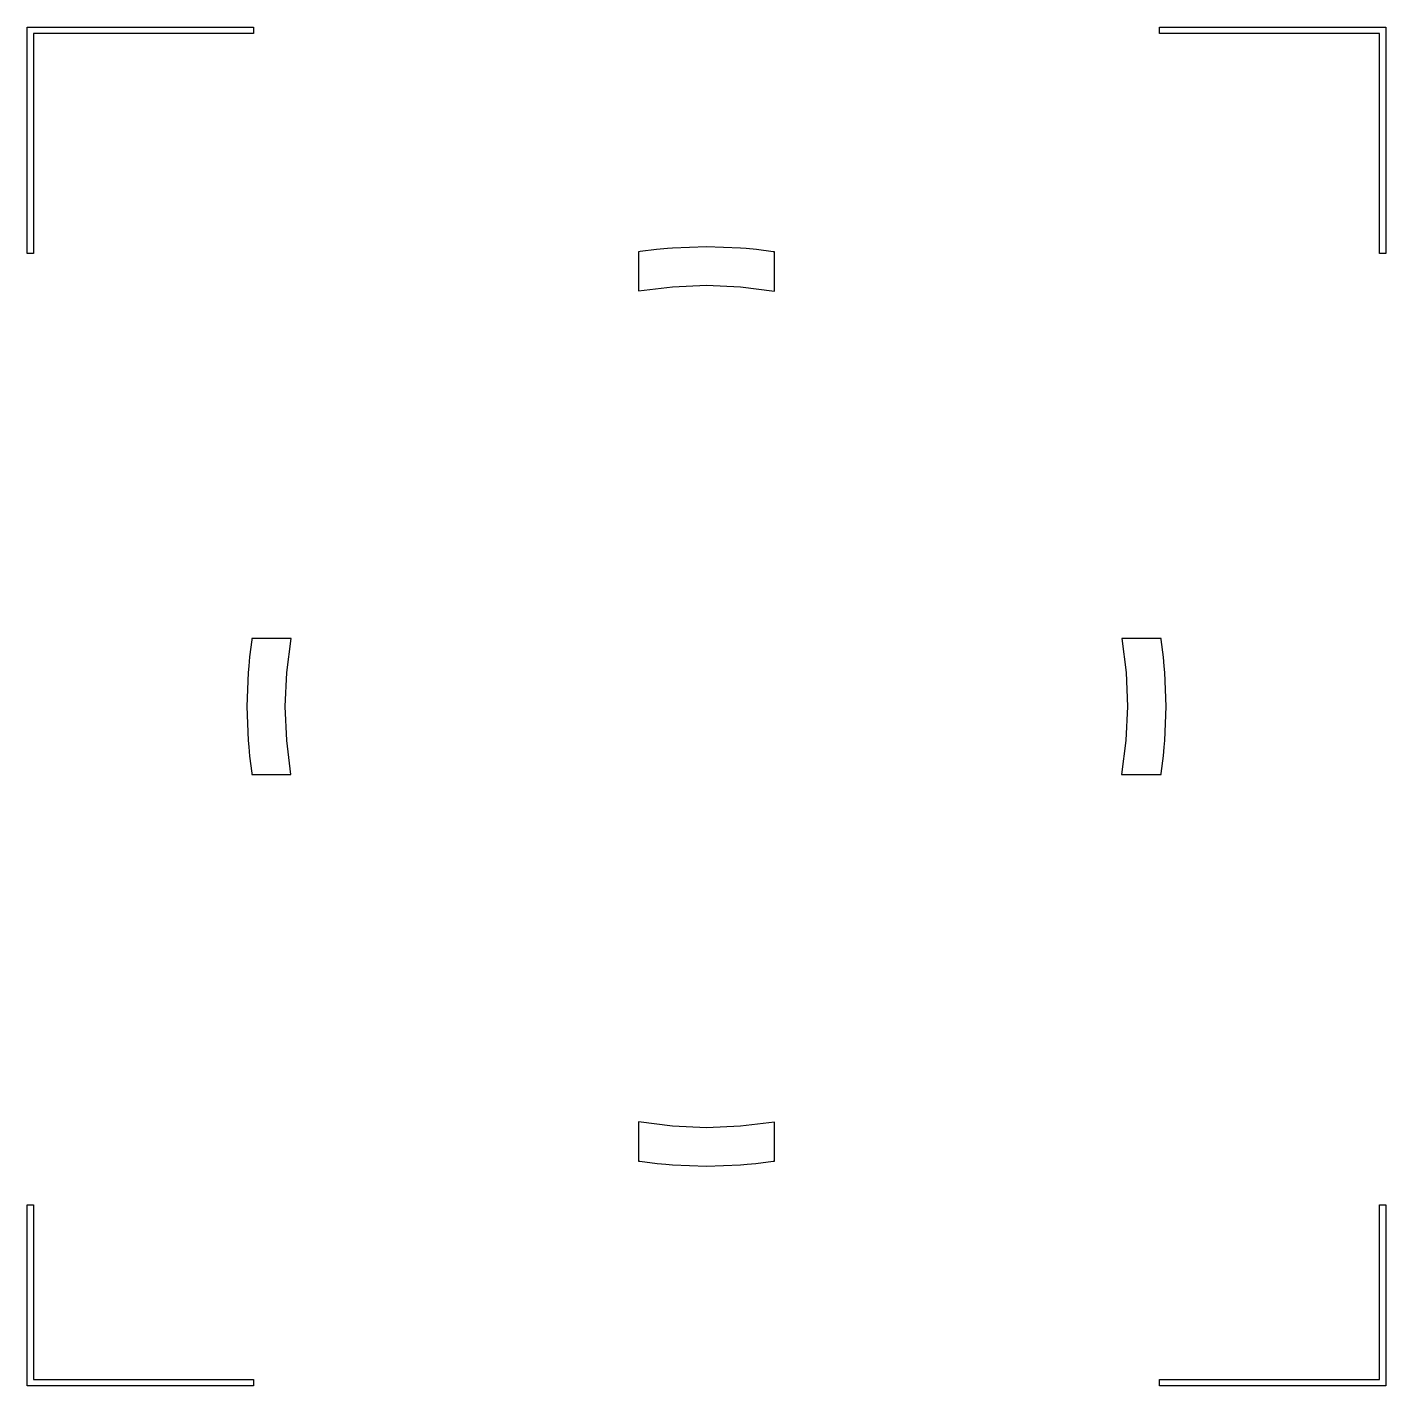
# Model space of a CAD drawing. Extents: x 0 to 6, y 0 to 6.
import ezdxf

# ---------------------------------------------------------------- set-up
doc = ezdxf.new("R2010")
doc.units = 0
doc.layers.add('Layer_1', color=7, linetype='CONTINUOUS')

msp = doc.modelspace()

# ---------------------------------------------------------------- linework, layer by layer
at = {"layer": 'Layer_1', "color": 7}
for points in [[(1.000015, 5.999999), (1.000015, 5.971613), (0.028332, 5.971613), (0.028332, 4.999984), (0, 4.999984), (0, 5.985778), (0, 5.999999), (1.000015, 5.999999), (1.000015, 5.999999)], [(5.999999, 5.999999), (5.999999, 4.999984), (5.971667, 4.999984), (5.971667, 5.971613), (4.999984, 5.971613), (4.999984, 5.999999), (5.999999, 5.999999), (5.999999, 5.999999)], [(0.028332, 0.799979), (0.028332, 0.028332), (1.000015, 0.028332), (1.000015, 0), (0, 0), (0, 0.799979), (0.028332, 0.799979), (0.028332, 0.799979)], [(5.999999, 0.799979), (5.999999, 0), (4.999984, 0), (4.999984, 0.028332), (5.971667, 0.028332), (5.971667, 0.799979), (5.999999, 0.799979), (5.999999, 0.799979)]]:
    msp.add_lwpolyline(points, close=True, dxfattribs=at)
for points in [[(3.000015, 5.029877), (2.849975, 5.023759), (2.849975, 5.024097), (2.82732, 5.022065), (2.778813, 5.017654), (2.778483, 5.017654), (2.707155, 5.008668), (2.69999, 5.007793), (2.69999, 4.835099), (2.849302, 4.853706), (2.99963, 4.86018), (3.150349, 4.852963), (3.299987, 4.833555), (3.299987, 5.007793), (3.294144, 5.008499), (3.221108, 5.017705), (3.175027, 5.021893), (3.150002, 5.024207), (3.150002, 5.023812), (3.000016, 5.029931), (3.000015, 5.029931)], [(0.992269, 3.299996), (0.991552, 3.294154), (0.982181, 3.219904), (0.978323, 3.177407), (0.975788, 3.150012), (0.976229, 3.150012), (0.97011, 3.000025), (0.976229, 2.850041), (0.975788, 2.850041), (0.978323, 2.822202), (0.982181, 2.780476), (0.991552, 2.705899), (0.992269, 2.700054), (1.164965, 2.700054), (1.146345, 2.849558), (1.139884, 3.000081), (1.147089, 3.150605), (1.166453, 3.300053), (0.992269, 3.300053), (0.992269, 3.300053)], [(4.834295, 3.300053), (4.852912, 3.150576), (4.859375, 3.000081), (4.852172, 2.84953), (4.832806, 2.700054), (5.007707, 2.700054), (5.008257, 2.704795), (5.017959, 2.781799), (5.021542, 2.820882), (5.024242, 2.850041), (5.023746, 2.850041), (5.029919, 3.000025), (5.023801, 3.150012), (5.024241, 3.150012), (5.021597, 3.178731), (5.017959, 3.218527), (5.008257, 3.295258), (5.007707, 3.299996), (4.834295, 3.299996), (4.834295, 3.299996)], [(2.699989, 1.166461), (2.699989, 0.992223), (2.705832, 0.991517), (2.781899, 0.981927), (2.820815, 0.978399), (2.849975, 0.975747), (2.849975, 0.976198), (3.000015, 0.970026), (3.150001, 0.976144), (3.150001, 0.975749), (3.178995, 0.978402), (3.218131, 0.98193), (3.294144, 0.99152), (3.299987, 0.992226), (3.299987, 1.165087), (3.150318, 1.146423), (2.99963, 1.139952), (2.849273, 1.14714), (2.699989, 1.166464), (2.699989, 1.166461)]]:
    msp.add_lwpolyline(points, dxfattribs=at)

doc.saveas('drawing.dxf')
